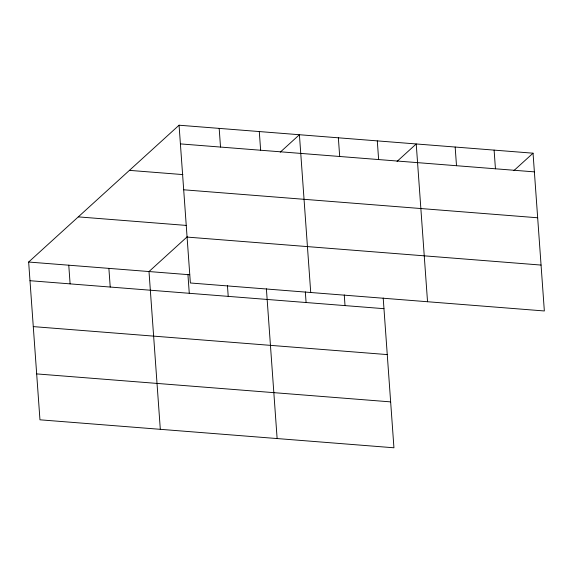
<?xml version="1.0" encoding="UTF-8"?>
<svg xmlns="http://www.w3.org/2000/svg" width="573" height="573" viewBox="0 0 573 573"><rect width="100%" height="100%" fill="white"/><g stroke="black" fill="none" stroke-linecap="round" stroke-linejoin="round"><path stroke-width="0.86" d="M383.201 298.01L393.938 447.785L39.96 419.808L28.65 262.033L179.062 125.215L533.04 153.192L544.35 310.967L190.372 282.99L179.062 125.215M187.385 236.628L149.001 271.545L160.311 429.32M280.226 152.189L299.414 134.727L310.724 292.502M397.039 161.421L416.227 143.959L427.537 301.735M513.845 170.654L533.04 153.192M180.402 143.895L534.38 171.871M129.426 170.367L182.916 174.593M183.689 189.792L537.667 217.769M78.286 216.881L186.161 225.411M187.085 237.086L541.062 265.07M28.65 262.033L189.713 274.761M29.989 280.706L383.967 308.682M33.277 326.61L387.255 354.587M36.672 373.904L390.643 401.881M494.105 150.119L495.444 168.791M455.163 147.039L456.502 165.712M377.292 140.886L378.631 159.559M338.356 137.807L339.689 156.479M344.266 294.93L345.025 305.602M305.323 291.858L306.089 302.53M259.297 131.561L260.636 150.233M266.388 288.778L277.124 438.553M219.18 128.388L220.519 147.06M227.452 285.698L228.219 296.37M187.937 274.617L189.276 293.297M108.884 268.372L110.224 287.044M68.767 265.199L70.107 283.879"/></g></svg>
